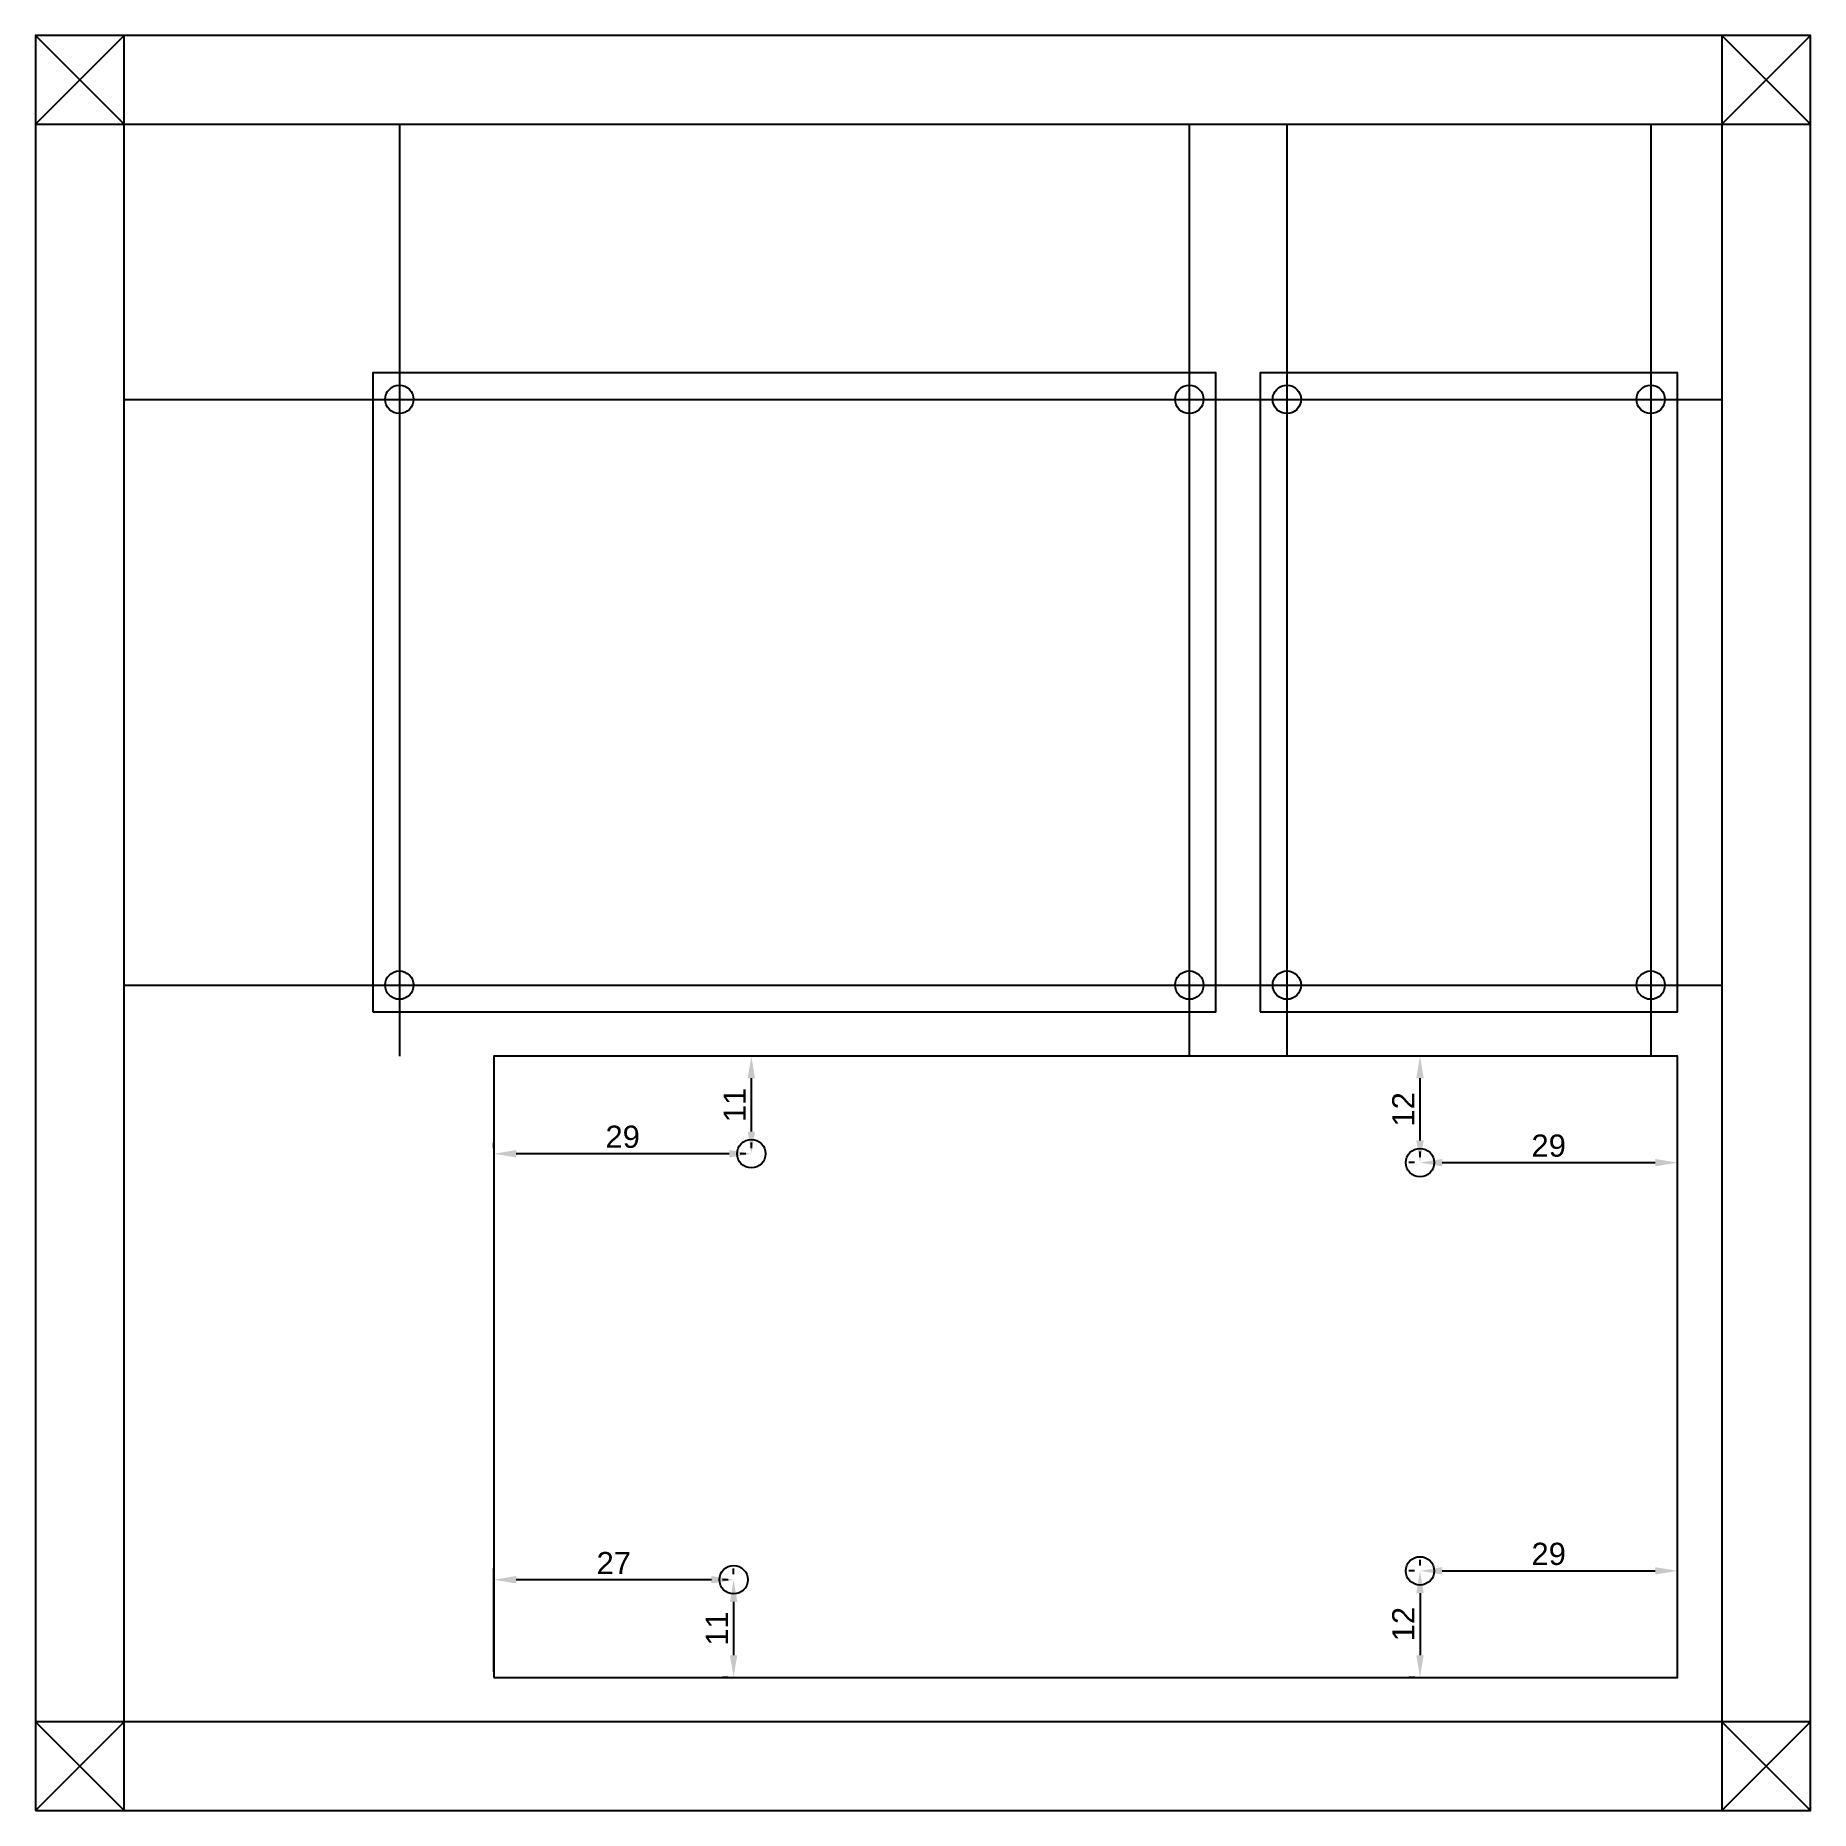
# Model space of a CAD drawing. Header units: millimetres. Extents: x 0 to 200, y 0 to 200.
import ezdxf

# ---------------------------------------------------------------- set-up
doc = ezdxf.new("R2010")
doc.units = ezdxf.units.MM
doc.layers.add('Waku', color=2, linetype='Continuous')
doc.styles.get("Standard").update_dxf_attribs({"font": 'arial.ttf'})
doc.dimstyles.new('ISO-25', dxfattribs={"dimtxt": 2.5, "dimasz": 2.5, "dimexe": 1.25, "dimexo": 0.625, "dimtad": 1, "dimtxsty": 'Standard', "dimcen": 2.5, "dimadec": 0, "dimazin": 0, "dimtfac": 1, "dimtmove": 0, "dimatfit": 3, "dimfxl": 1, "dimarcsym": 0})

# ---------------------------------------------------------------- blocks, each defined once
blk = doc.blocks.new('*D1')
at = {"color": 0, "lineweight": -2, "transparency": 16777216}
for p, q in [((51.66, 15.62), (51.66, 27.25)), ((76.16, 26), (54.16, 26)), ((78.66, 26.62), (78.66, 27.25))]:
    blk.add_line(p, q, dxfattribs=at)
at = {"color": 0, "transparency": 16777216}
for points in [[(54.16, 26.42), (54.16, 25.58), (51.66, 26)], [(76.16, 26.42), (76.16, 25.58), (78.66, 26)]]:
    blk.add_solid(points, dxfattribs=at)
at = {"layer": 'Defpoints', "color": 0, "transparency": 16777216}
for p in [(51.66, 26), (78.66, 26), (51.66, 15)]:
    blk.add_point(p, dxfattribs=at)
at = {"color": 0, "transparency": 16777216, "insert": (65.16, 27.88), "char_height": 2.5, "attachment_point": 5}
blk.add_mtext('27', dxfattribs=at)
blk = doc.blocks.new('*D2')
at = {"color": 0, "lineweight": -2, "transparency": 16777216}
for p, q in [((78.03, 26), (77.41, 26)), ((78.66, 23.5), (78.66, 17.5)), ((78.03, 15), (77.41, 15))]:
    blk.add_line(p, q, dxfattribs=at)
at = {"color": 0, "transparency": 16777216}
for points in [[(78.24, 23.5), (79.08, 23.5), (78.66, 26)], [(78.24, 17.5), (79.08, 17.5), (78.66, 15)]]:
    blk.add_solid(points, dxfattribs=at)
at = {"layer": 'Defpoints', "color": 0, "transparency": 16777216}
for p in [(78.66, 26), (78.66, 15), (78.66, 15)]:
    blk.add_point(p, dxfattribs=at)
at = {"color": 0, "transparency": 16777216, "insert": (76.78, 20.5), "char_height": 2.5, "attachment_point": 5, "rotation": 90}
blk.add_mtext('11', dxfattribs=at)
blk = doc.blocks.new('*D3')
at = {"color": 0, "lineweight": -2, "transparency": 16777216}
for p, q in [((51.66, 74.62), (51.66, 75.25)), ((78.16, 74), (54.16, 74)), ((80.66, 74.62), (80.66, 75.25))]:
    blk.add_line(p, q, dxfattribs=at)
at = {"color": 0, "transparency": 16777216}
for points in [[(54.16, 74.42), (54.16, 73.58), (51.66, 74)], [(78.16, 74.42), (78.16, 73.58), (80.66, 74)]]:
    blk.add_solid(points, dxfattribs=at)
at = {"layer": 'Defpoints', "color": 0, "transparency": 16777216}
for p in [(51.66, 74), (51.66, 74), (80.66, 74)]:
    blk.add_point(p, dxfattribs=at)
at = {"color": 0, "transparency": 16777216, "insert": (66.16, 75.9), "char_height": 2.5, "attachment_point": 5}
blk.add_mtext('29', dxfattribs=at)
blk = doc.blocks.new('*D4')
at = {"color": 0, "lineweight": -2, "transparency": 16777216}
for p, q in [((80.03, 85), (79.41, 85)), ((80.66, 76.5), (80.66, 82.5)), ((80.03, 74), (79.41, 74))]:
    blk.add_line(p, q, dxfattribs=at)
at = {"color": 0, "transparency": 16777216}
for points in [[(80.24, 82.5), (81.08, 82.5), (80.66, 85)], [(80.24, 76.5), (81.08, 76.5), (80.66, 74)]]:
    blk.add_solid(points, dxfattribs=at)
at = {"layer": 'Defpoints', "color": 0, "transparency": 16777216}
for p in [(80.66, 85), (80.66, 85), (80.66, 74)]:
    blk.add_point(p, dxfattribs=at)
at = {"color": 0, "transparency": 16777216, "insert": (78.78, 79.5), "char_height": 2.5, "attachment_point": 5, "rotation": 90}
blk.add_mtext('11', dxfattribs=at)
blk = doc.blocks.new('*D5')
at = {"color": 0, "lineweight": -2, "transparency": 16777216}
for p, q in [((156, 73.62), (156, 74.25)), ((185, 73.62), (185, 74.25)), ((158.5, 73), (182.5, 73))]:
    blk.add_line(p, q, dxfattribs=at)
at = {"color": 0, "transparency": 16777216}
for points in [[(158.5, 73.42), (158.5, 72.58), (156, 73)], [(182.5, 73.42), (182.5, 72.58), (185, 73)]]:
    blk.add_solid(points, dxfattribs=at)
at = {"layer": 'Defpoints', "color": 0, "transparency": 16777216}
for p in [(156, 73), (185, 73), (185, 73)]:
    blk.add_point(p, dxfattribs=at)
at = {"color": 0, "transparency": 16777216, "insert": (170.5, 74.9), "char_height": 2.5, "attachment_point": 5}
blk.add_mtext('29', dxfattribs=at)
blk = doc.blocks.new('*D6')
at = {"color": 0, "lineweight": -2, "transparency": 16777216}
for p, q in [((155.38, 85), (154.75, 85)), ((156, 75.5), (156, 82.5)), ((155.38, 73), (154.75, 73))]:
    blk.add_line(p, q, dxfattribs=at)
at = {"color": 0, "transparency": 16777216}
for points in [[(155.58, 82.5), (156.42, 82.5), (156, 85)], [(155.58, 75.5), (156.42, 75.5), (156, 73)]]:
    blk.add_solid(points, dxfattribs=at)
at = {"layer": 'Defpoints', "color": 0, "transparency": 16777216}
for p in [(156, 85), (156, 85), (156, 73)]:
    blk.add_point(p, dxfattribs=at)
at = {"color": 0, "transparency": 16777216, "insert": (154.12, 79), "char_height": 2.5, "attachment_point": 5, "rotation": 90}
blk.add_mtext('12', dxfattribs=at)
blk = doc.blocks.new('*D7')
at = {"color": 0, "lineweight": -2, "transparency": 16777216}
for p, q in [((156, 27.62), (156, 28.25)), ((185, 15.62), (185, 28.25)), ((158.5, 27), (182.5, 27))]:
    blk.add_line(p, q, dxfattribs=at)
at = {"color": 0, "transparency": 16777216}
for points in [[(158.5, 27.42), (158.5, 26.58), (156, 27)], [(182.5, 27.42), (182.5, 26.58), (185, 27)]]:
    blk.add_solid(points, dxfattribs=at)
at = {"layer": 'Defpoints', "color": 0, "transparency": 16777216}
for p in [(156, 27), (185, 27), (185, 15)]:
    blk.add_point(p, dxfattribs=at)
at = {"color": 0, "transparency": 16777216, "insert": (170.5, 28.9), "char_height": 2.5, "attachment_point": 5}
blk.add_mtext('29', dxfattribs=at)
blk = doc.blocks.new('*D8')
at = {"color": 0, "lineweight": -2, "transparency": 16777216}
for p, q in [((155.38, 27), (154.75, 27)), ((156, 24.5), (156, 17.5)), ((155.41, 15), (154.75, 15))]:
    blk.add_line(p, q, dxfattribs=at)
at = {"color": 0, "transparency": 16777216}
for points in [[(155.58, 24.5), (156.42, 24.5), (156, 27)], [(155.58, 17.5), (156.42, 17.5), (156, 15)]]:
    blk.add_solid(points, dxfattribs=at)
at = {"layer": 'Defpoints', "color": 0, "transparency": 16777216}
for p in [(156, 27), (156, 15), (156.04, 15)]:
    blk.add_point(p, dxfattribs=at)
at = {"color": 0, "transparency": 16777216, "insert": (154.12, 21), "char_height": 2.5, "attachment_point": 5, "rotation": 90}
blk.add_mtext('12', dxfattribs=at)

msp = doc.modelspace()

# ---------------------------------------------------------------- linework, layer by layer
for p, q in [((0, 200), (10, 190)), ((10, 200), (0, 190)), ((200, 200), (190, 190)), ((190, 200), (200, 190)), ((41, 190), (41, 85)), ((130, 190), (130, 85)), ((141, 190), (141, 85)), ((182, 190), (182, 85)), ((10, 159), (190, 159)), ((10, 93), (190, 93)), ((0, 10), (10, 0)), ((0, 0), (10, 10)), ((190, 0), (200, 10)), ((190, 10), (200, 0))]:
    msp.add_line(p, q)
for points in [[(0, 0), (200, 0), (200, 200), (0, 200)], [(38, 90), (133, 90), (133, 162), (38, 162)], [(138, 90), (185, 90), (185, 162), (138, 162)], [(51.66, 15), (185, 15), (185, 85), (51.66, 85)]]:
    msp.add_lwpolyline(points, close=True)
for centre in [(41, 159), (130, 159), (141, 159), (182, 159), (41, 93), (130, 93), (141, 93), (182, 93), (80.66, 74), (156, 73), (156, 27), (78.66, 26)]:
    msp.add_circle(centre, 1.6)
at = {"layer": 'Waku'}
for points in [[(0, 190), (200, 190), (200, 200), (0, 200)], [(0, 0), (10, 0), (10, 200), (0, 200)], [(190, 0), (200, 0), (200, 200), (190, 200)], [(0, 0), (200, 0), (200, 10), (0, 10)]]:
    msp.add_lwpolyline(points, close=True, dxfattribs=at)

# ---------------------------------------------------------------- dimensions: what is measured, and where the dimension line sits
for base, p1, p2, picture, middle in [((80.66, 85), (80.66, 74), (80.66, 85), '*D4', (78.78, 79.5)), ((156, 85), (156, 73), (156, 85), '*D6', (154.12, 79)), ((78.66, 15), (78.66, 26), (78.66, 15), '*D2', (76.78, 20.5)), ((156, 15), (156, 27), (156.038, 15), '*D8', (154.12, 21))]:
    dim = msp.add_linear_dim(base=base, p1=p1, p2=p2, angle=90, dimstyle='ISO-25')
    dim.commit()
    dim.dimension.update_dxf_attribs({"geometry": picture, "text_midpoint": middle})
for base, p1, p2, picture, middle in [((51.66, 74), (80.66, 74), (51.66, 74), '*D3', (66.16, 75.901)), ((185, 73), (156, 73), (185, 73), '*D5', (170.5, 74.901)), ((185, 27), (156, 27), (185, 15), '*D7', (170.5, 28.901)), ((51.66, 26), (78.66, 26), (51.66, 15), '*D1', (65.16, 27.88))]:
    dim = msp.add_linear_dim(base=base, p1=p1, p2=p2, dimstyle='ISO-25')
    dim.commit()
    dim.dimension.update_dxf_attribs({"geometry": picture, "text_midpoint": middle})

doc.saveas('drawing.dxf')
